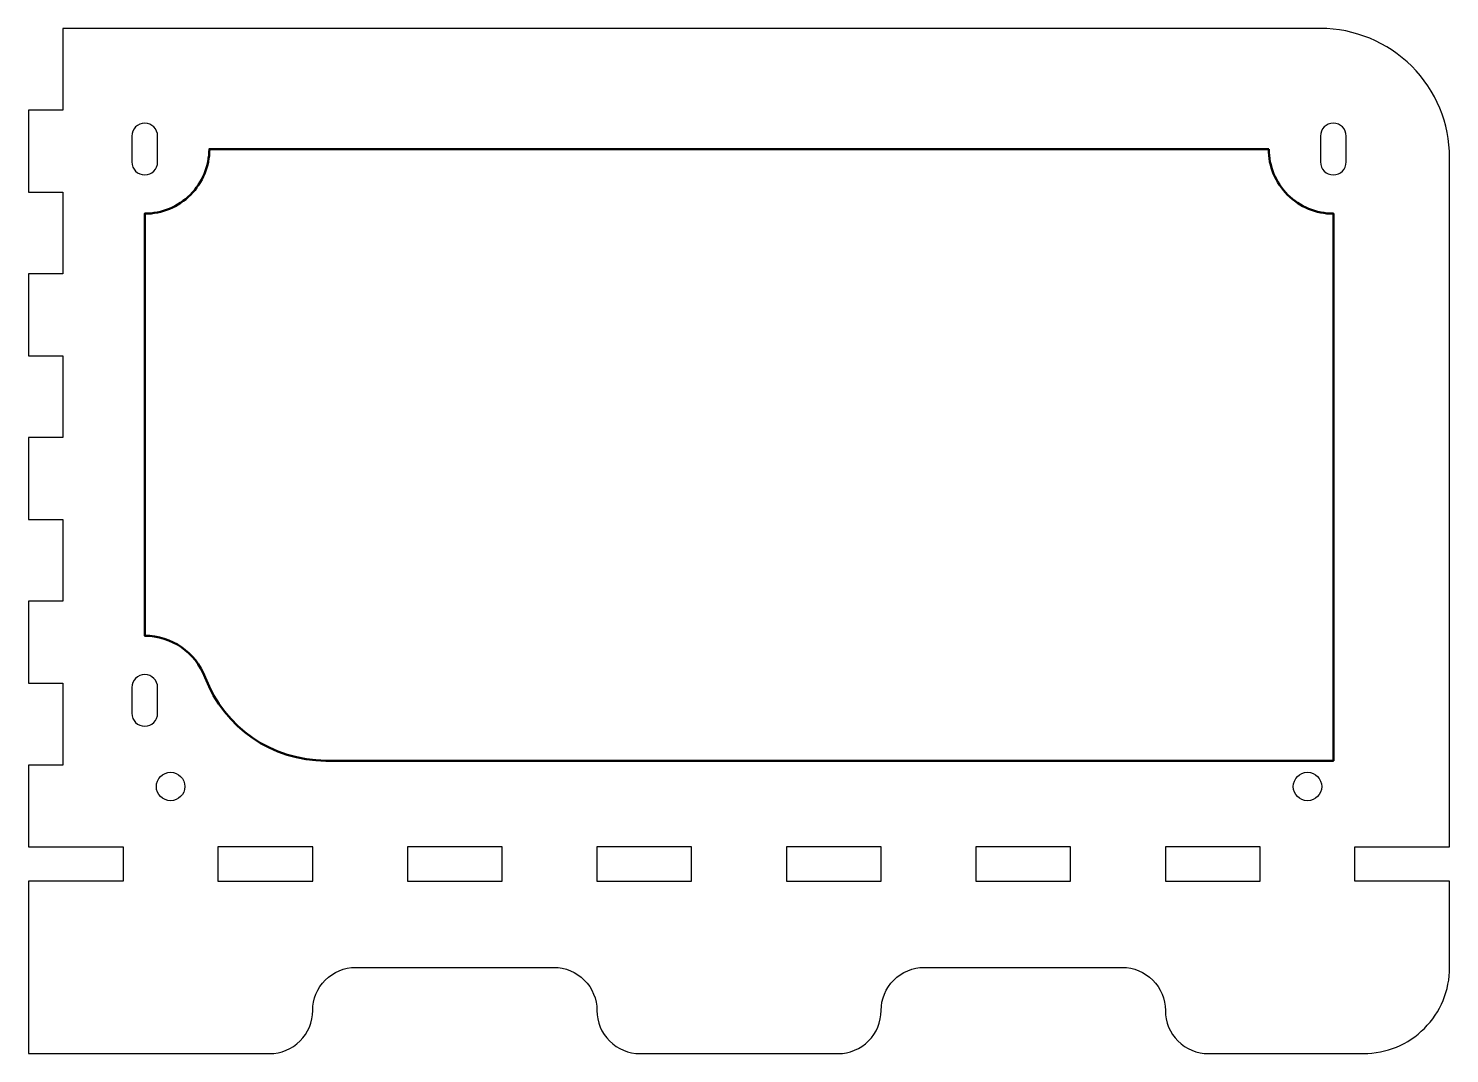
# Model space of a CAD drawing. Header units: millimetres. Extents: x 11 to 176, y 4 to 123.
import ezdxf

# ---------------------------------------------------------------- set-up
doc = ezdxf.new("R2010")
doc.units = ezdxf.units.MM
for name, color, linetype, lineweight in [('asole', 4, 'Continuous', 25), ('fori', 1, 'Continuous', 25), ('interno', 5, 'Continuous', 50)]:
    doc.layers.add(name, color=color, linetype=linetype, lineweight=lineweight)

msp = doc.modelspace()

# ---------------------------------------------------------------- linework, layer by layer
msp.add_lwpolyline([(81.67, 4.2), (104.67, 4.2, 0.414214), (109.67, 9.2, -0.414214), (114.67, 14.2), (137.67, 14.2, -0.414214), (142.67, 9.2, 0.414214), (147.67, 4.2), (165.67, 4.2, 0.414214), (175.67, 14.2), (175.67, 24.2), (164.67, 24.2), (164.67, 28.2), (175.67, 28.2), (175.67, 108.2, 0.414214), (160.67, 123.2), (14.67, 123.2), (14.67, 113.7), (10.67, 113.7), (10.67, 104.2), (14.67, 104.2), (14.67, 94.7), (10.67, 94.7), (10.67, 85.2), (14.67, 85.2), (14.67, 75.7), (10.67, 75.7), (10.67, 66.2), (14.67, 66.2), (14.67, 56.7), (10.67, 56.7), (10.67, 47.2), (14.67, 47.2), (14.67, 37.7), (10.67, 37.7), (10.67, 28.2), (21.67, 28.2), (21.67, 24.2), (10.67, 24.2), (10.67, 4.2), (38.67, 4.2, 0.414214), (43.67, 9.2, -0.414214), (48.67, 14.2), (71.67, 14.2, -0.414214), (76.67, 9.2, 0.414214)], format="xyb", close=True)
at = {"layer": 'asole'}
for points in [[(22.67, 107.7, 1), (25.67, 107.7), (25.67, 110.7, 1), (22.67, 110.7)], [(160.67, 107.7, 1), (163.67, 107.7), (163.67, 110.7, 1), (160.67, 110.7)], [(22.67, 43.7, 1), (25.67, 43.7), (25.67, 46.7, 1), (22.67, 46.7)]]:
    msp.add_lwpolyline(points, format="xyb", close=True, dxfattribs=at)
at = {"layer": 'fori'}
for points in [[(32.67, 24.2), (43.67, 24.2), (43.67, 28.2), (32.67, 28.2)], [(54.67, 24.2), (65.67, 24.2), (65.67, 28.2), (54.67, 28.2)], [(76.67, 24.2), (87.67, 24.2), (87.67, 28.2), (76.67, 28.2)], [(98.67, 24.2), (109.67, 24.2), (109.67, 28.2), (98.67, 28.2)], [(120.67, 24.2), (131.67, 24.2), (131.67, 28.2), (120.67, 28.2)], [(142.67, 24.2), (153.67, 24.2), (153.67, 28.2), (142.67, 28.2)]]:
    msp.add_lwpolyline(points, close=True, dxfattribs=at)
for centre in [(27.17, 35.2), (159.17, 35.2)]:
    msp.add_circle(centre, 1.65, dxfattribs=at)
at = {"layer": 'interno'}
msp.add_lwpolyline([(154.67, 109.2, 0.414214), (162.17, 101.7), (162.17, 38.2), (45.2, 38.2, -0.311334), (31.18, 47.87, 0.311334), (24.17, 52.7), (24.17, 101.7, 0.414214), (31.67, 109.2)], format="xyb", close=True, dxfattribs=at)

doc.saveas('drawing.dxf')
